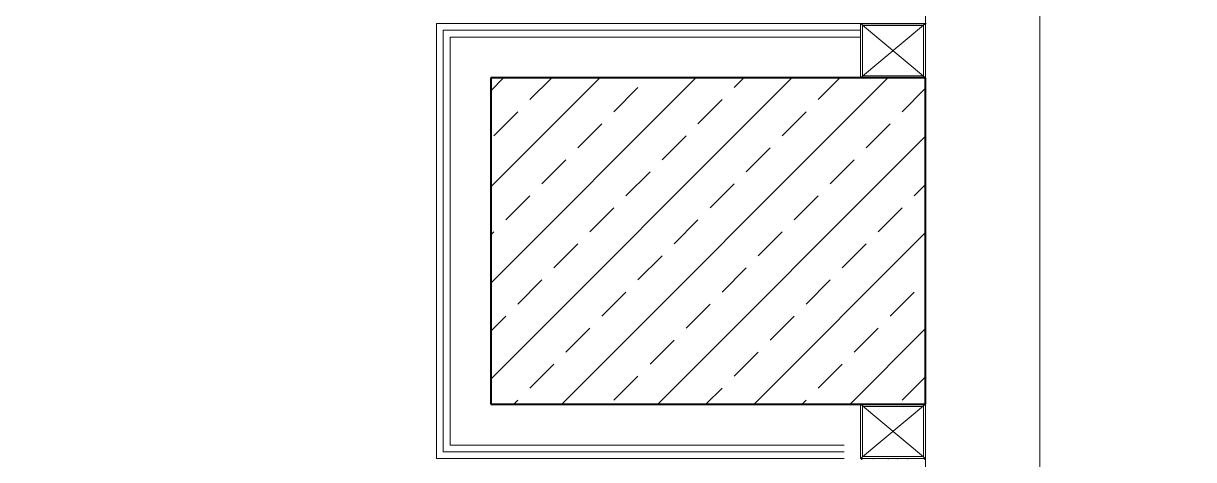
# Model space of a CAD drawing. Header units: centimetres. Extents: x 394264 to 551709, y 50011 to 59011.
# Drawn here: x 518431.5 to 518646.8, y 53879.2 to 53959.4 of the extents above; entities that cross this region are included whole.
import ezdxf
from ezdxf.enums import TextEntityAlignment as Align

# ---------------------------------------------------------------- set-up
doc = ezdxf.new("R2010")
doc.units = ezdxf.units.CM
doc.linetypes.add('DASHDOT', pattern=[25.4, 12.7, -6.35, 0, -6.35])
doc.layers.get('0').update_dxf_attribs({"lineweight": 9})
for name, color, linetype, lineweight in [('0-KRCN-MİMARİ-220526', 8, 'Continuous', 9), ('A_Aks', 30, 'DASHDOT', 9), ('A_Betonarme', 6, 'Continuous', 40), ('A_Betonarme_Tarama', 254, 'Continuous', 9), ('A_Pencere Doğrama-Ex', 140, 'Continuous', 15), ('D_Merkez', 51, 'Continuous', 13), ('D_Profil', 155, 'Continuous', 15), ('G_0.09', 254, 'Continuous', 9), ('M00_Mahal_No$0$MH_Alan', 51, 'Continuous', 9)]:
    doc.layers.add(name, color=color, linetype=linetype, lineweight=lineweight)
doc.layers.add('DV_alçıpanel_duvar_yeni', color=1, linetype='Continuous', lineweight=20, true_color=0xff0000)
doc.styles.add('M00_Mahal_No$0$Kalin01', font='swissk.ttf')
doc.styles.add('M00_Mahal_No$0$Normal', font='swiss.ttf')
doc.styles.add('MAHAL', font='swissc.ttf')

# ---------------------------------------------------------------- blocks, each defined once
blk = doc.blocks.new('1_etap')
at = {"color": 8}
for p, q in [((1428.46, 1640.02), (1428.46, 1639.97)), ((1428.49, 1639.95), (1430.54, 1639.95)), ((1430.55, 1639.95), (1430.59, 1639.97)), ((1430.62, 1639.97), (1430.66, 1639.95)), ((1430.67, 1639.95), (1433.34, 1639.95)), ((1433.35, 1639.95), (1433.39, 1639.97)), ((1433.41, 1639.97), (1433.45, 1639.95)), ((1433.46, 1639.95), (1435.07, 1639.95)), ((1435.08, 1639.95), (1435.12, 1639.97)), ((1435.14, 1639.97), (1435.18, 1639.95)), ((1435.19, 1639.95), (1436.87, 1639.95)), ((1436.88, 1639.95), (1436.92, 1639.97)), ((1436.94, 1639.97), (1436.98, 1639.95)), ((1436.99, 1639.95), (1440.06, 1639.95)), ((1440.08, 1639.97), (1440.08, 1640.02)), ((1428.2, 1559.93), (1428.2, 1559.97)), ((1428.2, 1559.93), (1428.2, 1559.97)), ((1428.29, 1559.83), (1428.2, 1559.91)), ((1428.29, 1559.83), (1428.2, 1559.91)), ((1428.22, 1560), (1430.28, 1560)), ((1428.22, 1560), (1430.28, 1560)), ((1430.29, 1560), (1430.33, 1559.98)), ((1430.29, 1560), (1430.33, 1559.98)), ((1430.35, 1559.98), (1430.39, 1560)), ((1430.35, 1559.98), (1430.39, 1560)), ((1430.4, 1560), (1433.07, 1560)), ((1430.4, 1560), (1433.07, 1560)), ((1433.08, 1560), (1433.12, 1559.98)), ((1433.08, 1560), (1433.12, 1559.98)), ((1433.15, 1559.98), (1433.19, 1560)), ((1433.15, 1559.98), (1433.19, 1560)), ((1433.2, 1560), (1434.8, 1560)), ((1433.2, 1560), (1434.8, 1560)), ((1434.81, 1560), (1434.85, 1559.98)), ((1434.81, 1560), (1434.85, 1559.98)), ((1434.88, 1559.98), (1434.92, 1560)), ((1434.88, 1559.98), (1434.92, 1560)), ((1434.93, 1560), (1436.6, 1560)), ((1434.93, 1560), (1436.6, 1560)), ((1436.61, 1560), (1436.65, 1559.98)), ((1436.61, 1560), (1436.65, 1559.98)), ((1436.68, 1559.98), (1436.72, 1560)), ((1436.68, 1559.98), (1436.72, 1560)), ((1436.73, 1560), (1439.79, 1560)), ((1436.73, 1560), (1439.79, 1560)), ((1439.81, 1559.91), (1439.73, 1559.83)), ((1439.81, 1559.91), (1439.73, 1559.83)), ((1439.82, 1559.97), (1439.82, 1559.93)), ((1439.82, 1559.97), (1439.82, 1559.93))]:
    blk.add_line(p, q, dxfattribs=at)
at = {"color": 8, "ltscale": 40}
for points in [[(1440, 1630), (1428, 1630), (1428, 1640), (1440, 1640)], [(1440, 1560), (1428, 1560), (1428, 1570), (1440, 1570)]]:
    blk.add_lwpolyline(points, close=True, dxfattribs=at)
at = {"color": 8}
for centre, start, end in [((1428.49, 1639.97), 180, 270), ((1430.54, 1639.97), 270, 298), ((1430.6, 1639.95), 62, 118), ((1430.67, 1639.97), 242, 270), ((1433.34, 1639.97), 270, 298), ((1433.4, 1639.95), 62, 118), ((1433.46, 1639.97), 242, 270), ((1435.07, 1639.97), 270, 298), ((1435.13, 1639.95), 62, 118), ((1435.19, 1639.97), 242, 270), ((1436.87, 1639.97), 270, 298), ((1436.93, 1639.95), 62, 118), ((1436.99, 1639.97), 242, 270), ((1440.06, 1639.97), 270, 0), ((1428.22, 1559.97), 90, 180), ((1428.22, 1559.97), 90, 180), ((1428.22, 1559.93), 180, 225), ((1428.22, 1559.93), 180, 225), ((1428.31, 1559.85), 225, 270), ((1430.28, 1559.97), 62, 90), ((1430.28, 1559.97), 62, 90), ((1430.34, 1560), 242, 298), ((1430.34, 1560), 242, 298), ((1430.4, 1559.97), 90, 118), ((1430.4, 1559.97), 90, 118), ((1433.07, 1559.97), 62, 90), ((1433.07, 1559.97), 62, 90), ((1433.14, 1560), 242, 298), ((1433.14, 1560), 242, 298), ((1433.2, 1559.97), 90, 118), ((1433.2, 1559.97), 90, 118), ((1434.8, 1559.97), 62, 90), ((1434.8, 1559.97), 62, 90), ((1434.86, 1560), 242, 298), ((1434.86, 1560), 242, 298), ((1434.93, 1559.97), 90, 118), ((1434.93, 1559.97), 90, 118), ((1436.6, 1559.97), 62, 90), ((1436.6, 1559.97), 62, 90), ((1436.67, 1560), 242, 298), ((1436.67, 1560), 242, 298), ((1436.73, 1559.97), 90, 118), ((1436.73, 1559.97), 90, 118), ((1439.71, 1559.85), 270, 315), ((1439.79, 1559.97), 0, 90), ((1439.79, 1559.97), 0, 90), ((1439.79, 1559.93), 315, 0), ((1439.79, 1559.93), 315, 0)]:
    blk.add_arc(centre, 0.025, start, end, dxfattribs=at)
at = {"layer": 'A_Aks', "color": 8, "ltscale": 100}
for p, q in [((1410, -588.11), (1410, 5066.95)), ((1410, -588.11), (1410, 5066.95)), ((0, 1600), (1911.91, 1600)), ((0, 1600), (1911.91, 1600))]:
    blk.add_line(p, q, dxfattribs=at)
at = {"layer": 'A_Betonarme', "color": 8}
for p, q in [((1440, 1630), (1360, 1630)), ((1360, 1630), (1360, 1570)), ((1440, 1570), (1440, 1630)), ((1360, 1570), (1440, 1570))]:
    blk.add_line(p, q, dxfattribs=at)
at = {"layer": 'A_Betonarme_Tarama', "color": 8, "linetype": 'Continuous'}
for p, q in [((1360, 1627.64), (1362.36, 1630)), ((1360, 1609.96), (1380.04, 1630)), ((1360, 1592.28), (1397.72, 1630)), ((1360, 1574.61), (1415.39, 1630)), ((1367.19, 1625.99), (1371.2, 1630)), ((1373.07, 1570), (1433.07, 1630)), ((1404.75, 1628.2), (1406.56, 1630)), ((1420.22, 1625.99), (1424.23, 1630)), ((1382.66, 1623.78), (1387.08, 1628.2)), ((1435.69, 1623.78), (1440, 1628.09)), ((1398.12, 1621.57), (1402.54, 1625.99)), ((1360.56, 1619.36), (1364.98, 1623.78)), ((1413.59, 1619.36), (1418.01, 1623.78)), ((1376.03, 1617.15), (1380.45, 1621.57)), ((1429.06, 1617.15), (1433.48, 1621.57)), ((1390.75, 1570), (1440, 1619.25)), ((1391.5, 1614.94), (1395.92, 1619.36)), ((1406.96, 1612.73), (1411.38, 1617.15)), ((1369.4, 1610.52), (1373.82, 1614.94)), ((1422.43, 1610.52), (1426.85, 1614.94)), ((1384.87, 1608.31), (1389.29, 1612.73)), ((1400.33, 1606.1), (1404.75, 1610.52)), ((1437.9, 1608.31), (1440, 1610.41)), ((1362.77, 1603.89), (1367.19, 1608.31)), ((1415.8, 1603.89), (1420.22, 1608.31)), ((1378.24, 1601.68), (1382.66, 1606.1)), ((1431.27, 1601.68), (1435.69, 1606.1)), ((1393.71, 1599.47), (1398.12, 1603.89)), ((1360, 1601.12), (1360.56, 1601.68)), ((1408.43, 1570), (1440, 1601.57)), ((1409.17, 1597.26), (1413.59, 1601.68)), ((1371.61, 1595.05), (1376.03, 1599.47)), ((1424.64, 1595.05), (1429.06, 1599.47)), ((1387.08, 1592.84), (1391.5, 1597.26)), ((1402.54, 1590.63), (1406.96, 1595.05)), ((1364.98, 1588.42), (1369.4, 1592.84)), ((1418.01, 1588.42), (1422.43, 1592.84)), ((1380.45, 1586.21), (1384.87, 1590.63)), ((1433.48, 1586.21), (1437.9, 1590.63)), ((1395.92, 1584), (1400.33, 1588.42)), ((1360, 1583.44), (1362.77, 1586.21)), ((1411.38, 1581.8), (1415.8, 1586.21)), ((1373.82, 1579.59), (1378.24, 1584)), ((1426.1, 1570), (1440, 1583.9)), ((1426.85, 1579.59), (1431.27, 1584)), ((1389.29, 1577.38), (1393.71, 1581.8)), ((1404.75, 1575.17), (1409.17, 1579.59)), ((1367.19, 1572.96), (1371.61, 1577.38)), ((1420.22, 1572.96), (1424.64, 1577.38)), ((1382.66, 1570.75), (1387.08, 1575.17)), ((1435.69, 1570.75), (1440, 1575.06)), ((1399.59, 1570), (1402.54, 1572.96)), ((1364.23, 1570), (1364.98, 1570.75)), ((1417.27, 1570), (1418.01, 1570.75))]:
    blk.add_line(p, q, dxfattribs=at)
at = {"layer": 'D_Merkez', "color": 8, "ltscale": 0.015}
for points in [[(1440, 1630), (1428, 1640)], [(1428, 1630), (1440, 1640)], [(1440, 1560), (1428, 1570)], [(1428, 1560), (1440, 1570)]]:
    blk.add_lwpolyline(points, dxfattribs=at)
at = {"layer": 'D_Profil', "color": 8, "ltscale": 40}
for points in [[(1439.6, 1630.4), (1428.4, 1630.4), (1428.4, 1639.6), (1439.6, 1639.6)], [(1439.6, 1560.4), (1428.4, 1560.4), (1428.4, 1569.6), (1439.6, 1569.6)]]:
    blk.add_lwpolyline(points, close=True, dxfattribs=at)
at = {"layer": 'DV_alçıpanel_duvar_yeni', "color": 8}
for p, q in [((1428, 1640), (1350, 1640)), ((1350, 1640), (1350, 1560)), ((1428, 1638.75), (1351.25, 1638.75)), ((1351.25, 1638.75), (1351.25, 1561.25)), ((1428, 1637.5), (1352.5, 1637.5)), ((1352.5, 1637.5), (1352.5, 1562.5)), ((1351.25, 1561.25), (1425, 1561.25)), ((1352.5, 1562.5), (1425, 1562.5)), ((1350, 1560), (1425, 1560))]:
    blk.add_line(p, q, dxfattribs=at)
at = {"layer": 'G_0.09', "color": 8}
blk.add_line((1461, 3259.49), (1461, 90.54), dxfattribs=at)
at = {"color": 8, "linetype": 'ByBlock', "lineweight": -2}
for tag, height, style, p in [('MAHALNO', 15.68, 'M00_Mahal_No$0$Kalin01', (-1403.52, 5183, -22.72)), ('MAHALADI', 25.09, 'M00_Mahal_No$0$Normal', (-1403.52, 5151.64, -22.72)), ('MAHALNO', 9.8, 'M00_Mahal_No$0$Kalin01', (-1049.84, 5038.22)), ('MAHALADI', 15.68, 'M00_Mahal_No$0$Normal', (-1049.84, 5018.62)), ('MAHALNO', 19.6, 'M00_Mahal_No$0$Kalin01', (585.19, 4515.87)), ('MAHALADI', 31.36, 'M00_Mahal_No$0$Normal', (585.19, 4476.67)), ('MAHALNO', 19.6, 'M00_Mahal_No$0$Kalin01', (543.65, 3917.94)), ('MAHALADI', 31.36, 'M00_Mahal_No$0$Normal', (543.65, 3878.74)), ('MAHALNO', 19.6, 'M00_Mahal_No$0$Kalin01', (175.42, 3438.17)), ('MAHALADI', 31.36, 'M00_Mahal_No$0$Normal', (175.42, 3398.97)), ('MAHALNO', 15.68, 'M00_Mahal_No$0$Kalin01', (662.5, 3278.68)), ('MAHALADI', 25.09, 'M00_Mahal_No$0$Normal', (662.5, 3247.32)), ('MAHALNO', 9.8, 'M00_Mahal_No$0$Kalin01', (928.42, 2524.93)), ('MAHALADI', 15.68, 'M00_Mahal_No$0$Normal', (928.42, 2505.33)), ('MAHALNO', 19.6, 'M00_Mahal_No$0$Kalin01', (683.01, 1295.87)), ('MAHALADI', 31.36, 'M00_Mahal_No$0$Normal', (683.01, 1256.67))]:
    blk.add_attdef(tag, text='', height=height, dxfattribs=dict(at, style=style)).set_placement(p, align=Align.MIDDLE_CENTER)
at = {"layer": 'A_Pencere Doğrama-Ex', "color": 8, "style": 'MAHAL'}
for p in [(163.41, 4608.46), (585.7, 4362.45), (584.07, 3781.1), (404.74, 3207.04), (477.62, 2356.77), (647.13, 1093.28), (160.83, 91.11)]:
    blk.add_attdef('KOT', p, '', height=10, dxfattribs=at)
at = {"layer": 'M00_Mahal_No$0$MH_Alan', "color": 8, "style": 'M00_Mahal_No$0$Normal'}
for height, p in [(25.09, (-1403.52, 5114.01, -22.72)), (15.68, (-1049.84, 4995.1)), (31.36, (585.19, 4429.63)), (31.36, (543.65, 3831.7)), (31.36, (175.42, 3351.93)), (25.09, (662.5, 3209.69)), (15.68, (928.42, 2481.81)), (31.36, (683.01, 1209.63))]:
    blk.add_attdef('ALAN', text='', height=height, dxfattribs=at).set_placement(p, align=Align.MIDDLE_CENTER)
blk = doc.blocks.new('A$C9e52caec')
at = {"color": 8}
blk.add_blockref('1_etap', (12530, 57), dxfattribs=at)
at = {"color": 8, "ltscale": 10}
blk.add_lwpolyline([(12564.5, 4737), (13970, 4737), (13970, 77), (12564.5, 77)], close=True, dxfattribs=at)

msp = doc.modelspace()

# ---------------------------------------------------------------- block references
at = {"layer": '0-KRCN-MİMARİ-220526', "rotation": 359.999999999997}
msp.add_blockref('A$C9e52caec', (504627.51, 52262.37, 74), dxfattribs=at)

doc.saveas('drawing.dxf')
